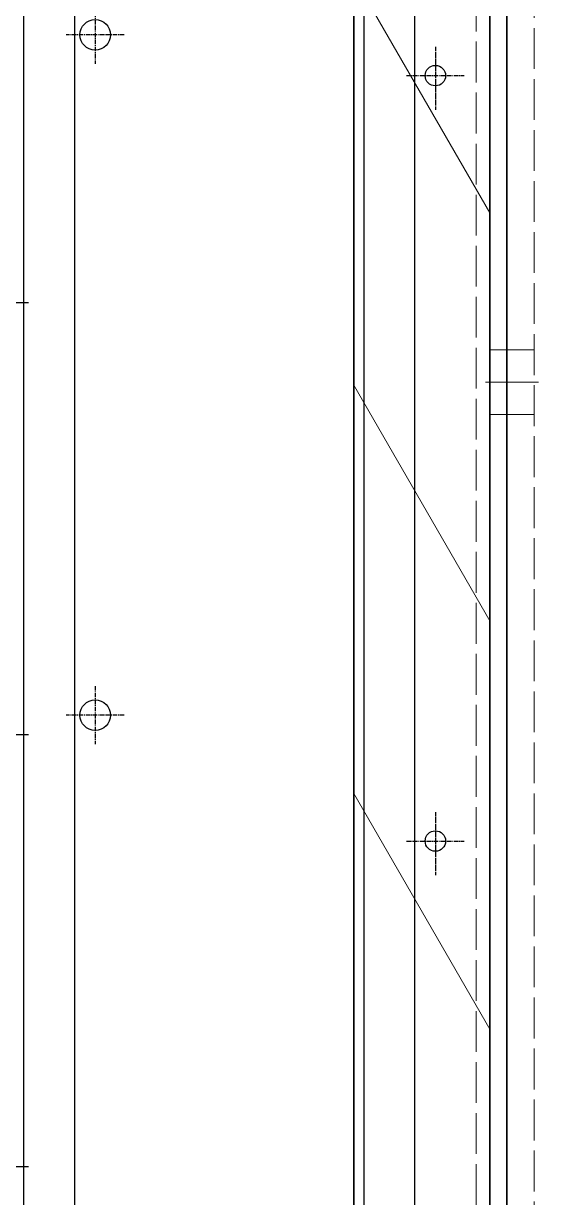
# Model space of a CAD drawing. Header units: millimetres. Extents: x 3692 to 33099, y 2878 to 23673.
# Drawn here: x 14249.9 to 14401.2, y 10829.3 to 11174.4 of the extents above; entities that cross this region are included whole.
import ezdxf

# ---------------------------------------------------------------- set-up
doc = ezdxf.new("R2010")
doc.units = ezdxf.units.MM
for name, pattern in [('CENTER', [2, 1.25, -0.25, 0.25, -0.25]), ('DASHDOT', [18.5, 12, -3, 0.5, -3]), ('DASHED', [15, 12, -3])]:
    doc.linetypes.add(name, pattern=pattern)
doc.layers.add('center', color=1, linetype='CENTER')

# ---------------------------------------------------------------- blocks, each defined once
blk = doc.blocks.new('sound out')
h = blk.add_hatch()
h.set_pattern_fill('CROSS', color=5, scale=10)
h.set_pattern_definition([(0, (285310.786, 361167.85), (63.5, 63.5), [31.75, -95.25]), (90, (285326.66, 361151.98), (-63.5, 63.5), [31.75, -95.25])])
h.paths.add_polyline_path([(969222.09, 350230.06), (968522.09, 350230.06), (968522.09, 347272.28), (969222.09, 347272.28)])
blk = doc.blocks.new('A$C55E021B5')
at = {"color": 7, "lineweight": 35}
for p, q in [((1375, 38.5), (1375, 2102.5)), ((1415, 2102.5), (1415, 38.5)), ((1370, 2070.5), (1370, 209.79)), ((1370, 2070.5), (1370, 209.79)), ((1375, 70.5), (1375, 2070.5)), ((1375, 2070.5), (1375, 209.79))]:
    blk.add_line(p, q, dxfattribs=at)
at = {"color": 7, "linetype": 'DASHED', "lineweight": 13}
for p, q in [((1362, 2074.5), (1362, 66.5)), ((1370, 2074.5), (1370, 66.5)), ((1379, 1050.5), (1379, 38.5))]:
    blk.add_line(p, q, dxfattribs=at)
at = {"color": 7, "lineweight": 13, "ltscale": 0.133334}
for p, q in [((1415, 1054.47), (1375, 985.19)), ((1415, 934.47), (1375, 865.19)), ((1415, 814.47), (1375, 745.19))]:
    blk.add_line(p, q, dxfattribs=at)
at = {"color": 7, "linetype": 'DASHED', "lineweight": 13, "ltscale": 0.013334}
for p, q in [((1370, 944.91), (1362, 944.91)), ((1370, 925.91), (1362, 925.91))]:
    blk.add_line(p, q, dxfattribs=at)
at = {"color": 7, "linetype": 'DASHED', "lineweight": 13, "ltscale": 0.008333}
for p, q in [((1375, 944.91), (1370, 944.91)), ((1375, 925.91), (1370, 925.91))]:
    blk.add_line(p, q, dxfattribs=at)
at = {"color": 7, "linetype": 'DASHDOT', "lineweight": 13, "ltscale": 0.025999}
blk.add_line((1376.3, 935.41), (1360.7, 935.41), dxfattribs=at)
blk = doc.blocks.new('A$C25707C5C')
for p, q in [((0, 2586), (0, 0)), ((15, 0), (15, 2586))]:
    blk.add_line(p, q)
for centre in [(21, 1277), (21, 1052)]:
    blk.add_circle(centre, 3)
at = {"layer": 'center'}
for p, q in [((21, 1285.5), (21, 1268.5)), ((21, 1283.97), (21, 1266.97)), ((12.5, 1277), (29.5, 1277)), ((21, 1060.5), (21, 1043.5)), ((21, 1058.97), (21, 1041.97)), ((12.5, 1052), (29.5, 1052))]:
    blk.add_line(p, q, dxfattribs=at)
blk = doc.blocks.new('A$C35EA48DC')
for p, q in [((0, 9.5), (0, 2265.5)), ((0, 9.5), (0, 2265.5)), ((0, 9.5), (0, 2265.5)), ((0, 9.5), (0, 2265.5)), ((0, 9.5), (0, 2265.5)), ((0, 9.5), (0, 2265.5)), ((15, 9.5), (15, 2265.5)), ((15, 9.5), (15, 2265.5))]:
    blk.add_line(p, q)
for centre in [(21, 1062.5), (21, 862.5)]:
    blk.add_circle(centre, 4.5)
at = {"layer": 'center'}
for p, q in [((21, 1071), (21, 1054)), ((29.5, 1062.5), (12.5, 1062.5)), ((21, 871), (21, 854)), ((29.5, 862.5), (12.5, 862.5))]:
    blk.add_line(p, q, dxfattribs=at)
blk = doc.blocks.new('1')
at = {"lineweight": 5}
blk.add_blockref('sound out', (-954970.74, -337656.23), dxfattribs=at)
blk.add_blockref('A$C25707C5C', (14349.89, 9882.05))
at = {"color": 7}
blk.add_blockref('A$C35EA48DC', (14249.95, 10108.55), dxfattribs=at)
at = {"xscale": -1}
blk.add_blockref('A$C55E021B5', (15761.89, 10133.55), dxfattribs=at)

msp = doc.modelspace()

# ---------------------------------------------------------------- block references
msp.add_blockref('1', (0, 0))

doc.saveas('drawing.dxf')
